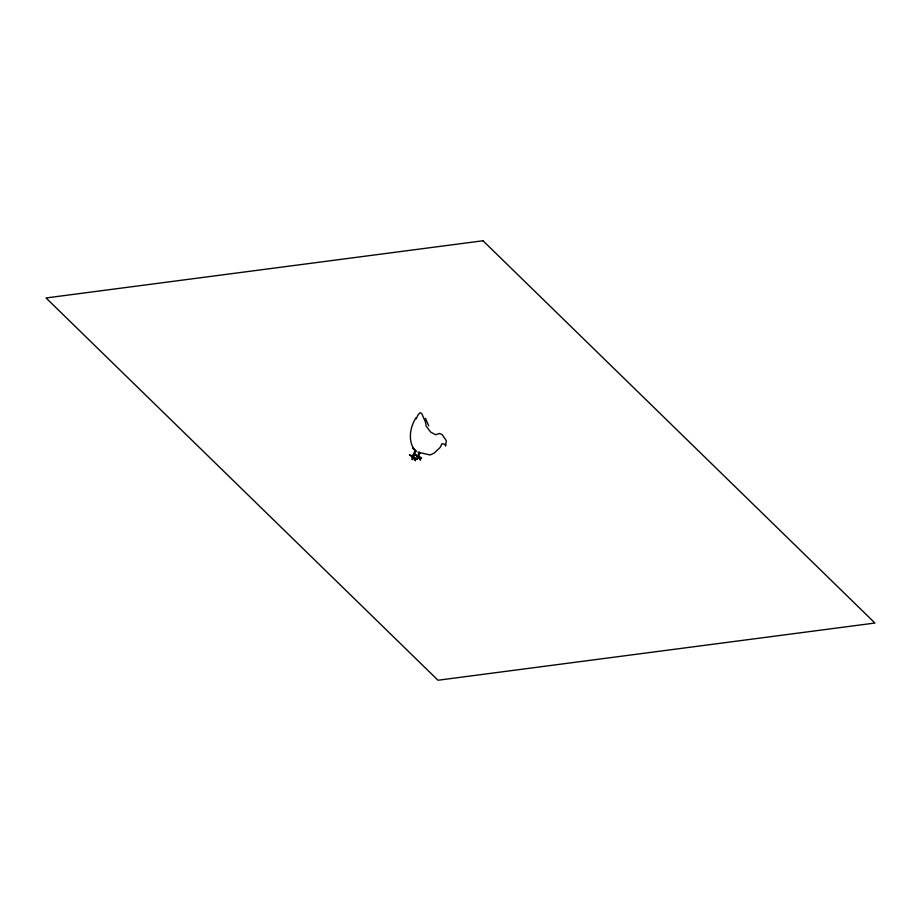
<?xml version="1.0" encoding="UTF-8"?>
<svg xmlns="http://www.w3.org/2000/svg" width="921" height="921" viewBox="0 0 921 921"><rect width="100%" height="100%" fill="white"/><g stroke="black" fill="none" stroke-linecap="round" stroke-linejoin="round"><path stroke-width="1.38" d="M417.512 456.286L417.225 459.257L417.731 455.791L417.512 456.494M420.011 452.856L418.284 456.92M416.257 418.79L417.823 415.198L420.08 412.677L421.749 413.564L425.421 421.956L426.227 426.158L430.671 432.122L435.679 434.735L439.467 433.446L442.184 434.597L446.282 440.664L445.683 446.086L444.716 444.267L442.045 443.669L440.065 447.548L434.136 453.097L430.095 454.986L417.858 452.142M412.689 456.643L412.539 457.184C417.386 460.788 418.261 458.577 412.758 456.678L415.521 460.719L412.47 457.15M419.182 452.05L417.674 456.77M417.581 456.528L417.8 456.022C421.956 457.058 423.522 460.535 418.525 457.046M418.099 457L416.568 454.986L414.519 454.157L417.305 456.448M416.039 417.72C409.995 426.987 407.623 441.217 414.841 450.196M417.731 455.987L420.563 460.063L418.157 457.288M416.119 451.44L412.804 448.147L414.07 449.413M425.421 418.307L428.737 425.847M412.217 459.533L412.689 456.448L412.217 459.533M413.069 455.193L412.573 456.931L413.241 457.576L415.912 450.45L415.221 450.231L413.069 455.193M409.477 454.824L413.057 457.656L411.526 455.642L409.477 454.824M483.007 240.761L46.05 297.967L437.993 680.239L874.95 623.033L483.007 240.761"/></g></svg>
